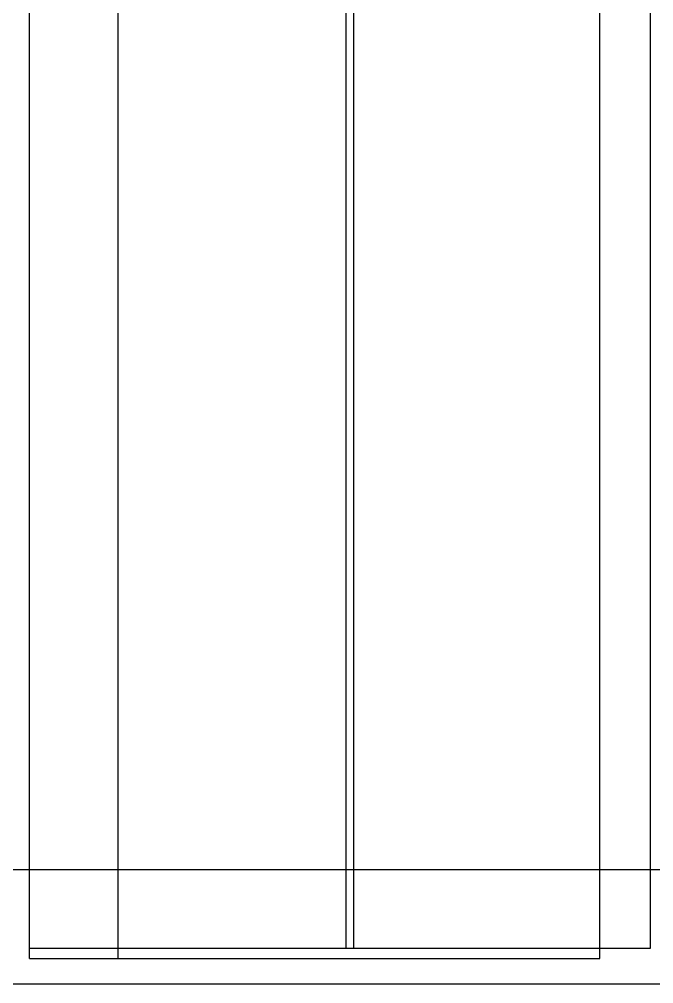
# Model space of a CAD drawing. Header units: millimetres. Extents: x 12351878 to 12381578, y 696206 to 738256.
# Drawn here: x 12375630.5 to 12375880.8, y 715288.5 to 715668.9 of the extents above; entities that cross this region are included whole.
import ezdxf

# ---------------------------------------------------------------- set-up
doc = ezdxf.new("R2010")
doc.units = ezdxf.units.MM
doc.header["$LTSCALE"] = 1000
doc.linetypes.add('CENTER', pattern=[50.8, 31.75, -6.35, 6.35, -6.35])
doc.linetypes.add('DOTE', pattern=[2.42, 2, -0.2, 0.02, -0.2])
for name, color, linetype in [('DOTE', 16, 'DOTE'), ('EXTRUSION-V', 141, 'Continuous'), ('GRID', 8, 'CENTER'), ('SYMBOL', 7, 'Continuous')]:
    doc.layers.add(name, color=color, linetype=linetype)

# ---------------------------------------------------------------- blocks, each defined once
blk = doc.blocks.new('gyqs05')
at = {"layer": 'EXTRUSION-V'}
for p, q in [((3061.99, 2729.57, 0), (3061.99, 6204.74, 0)), ((3064.99, 2729.57, 0), (3064.99, 6204.74, 0)), ((2936.99, 2725.57, 0), (2936.99, 3365.57, 0)), ((2971.99, 2725.57, 0), (2971.99, 3365.57, 0)), ((3161.99, 2725.57, 0), (3161.99, 3365.57, 0)), ((3181.99, 2729.57, 0), (3181.99, 3365.57, 0)), ((2936.99, 2729.57, 0), (3161.99, 2729.57, 0)), ((3161.99, 2729.57, 0), (3181.99, 2729.57, 0)), ((2936.99, 2725.57, 0), (3161.99, 2725.57, 0))]:
    blk.add_line(p, q, dxfattribs=at)
at = {"layer": 'GRID'}
blk.add_line((2586.99, 2715.57, 0), (3437, 2715.57, 0), dxfattribs=at)

msp = doc.modelspace()

# ---------------------------------------------------------------- linework, layer by layer
at = {"layer": 'DOTE'}
msp.add_line((12373089.5, 715333.5), (12380433.5, 715333.5), dxfattribs=at)

# ---------------------------------------------------------------- block references
at = {"layer": 'SYMBOL'}
msp.add_blockref('gyqs05', (12372697.5, 712572.93), dxfattribs=at)

doc.saveas('drawing.dxf')
